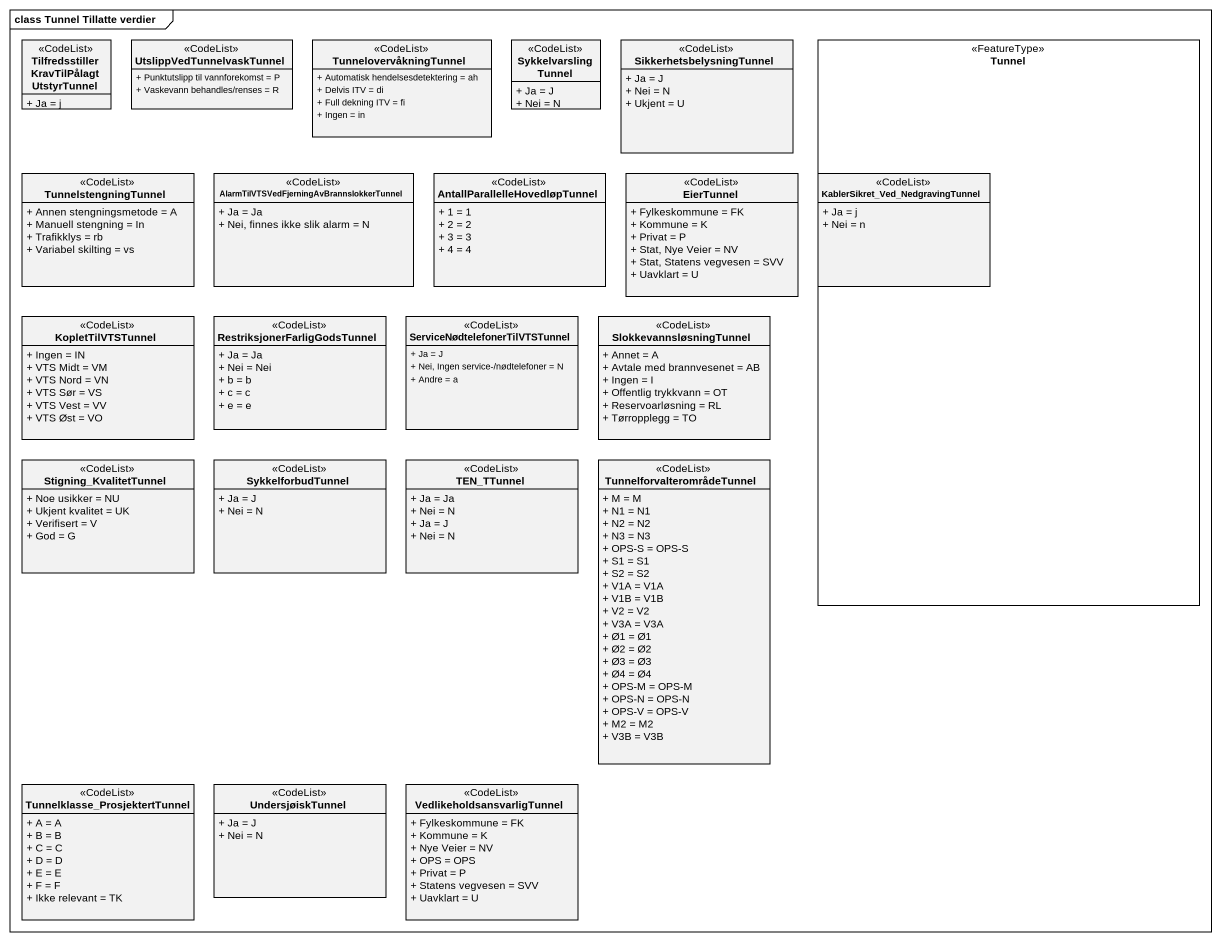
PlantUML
@startuml
mainframe class Tunnel Tillatte verdier
hide circle
hide empty members
skinparam classAttributeIconSize 0
class "TilfredsstillerKravTilPålagtUtstyrTunnel" as TilfredsstillerKravTilPålagt <<CodeList>> {
  + Ja = j
}
class UtslippVedTunnelvaskTunnel <<CodeList>> {
  + Punktutslipp til vannforekomst = P
  + Vaskevann behandles/renses = R
}
class TunnelovervåkningTunnel <<CodeList>> {
  + Automatisk hendelsesdetektering = ah
  + Delvis ITV = di
  + Full dekning ITV = fi
  + Ingen = in
}
class SykkelvarslingTunnel <<CodeList>> {
  + Ja = J
  + Nei = N
}
class SikkerhetsbelysningTunnel <<CodeList>> {
  + Ja = J
  + Nei = N
  + Ukjent = U
}
rectangle Tunnel <<FeatureType>> {
  class "KablerSikret_Ved_NedgravingTunnel" as KablerSikret_Ved <<CodeList>> {
    + Ja = j
    + Nei = n
  }
}
class TunnelstengningTunnel <<CodeList>> {
  + Annen stengningsmetode = A
  + Manuell stengning = In
  + Trafikklys = rb
  + Variabel skilting = vs
}
class "AlarmTilVTSVedFjerningAvBrannslokkerTunnel" as AlarmTilVTSVedFjerningAvBran <<CodeList>> {
  + Ja = Ja
  + Nei, finnes ikke slik alarm = N
}
class "AntallParallelleHovedløpTunnel" as AntallParallelleHovedløpTunn <<CodeList>> {
  + 1 = 1
  + 2 = 2
  + 3 = 3
  + 4 = 4
}
class EierTunnel <<CodeList>> {
  + Fylkeskommune = FK
  + Kommune = K
  + Privat = P
  + Stat, Nye Veier = NV
  + Stat, Statens vegvesen = SVV
  + Uavklart = U
}
class KopletTilVTSTunnel <<CodeList>> {
  + Ingen = IN
  + VTS Midt = VM
  + VTS Nord = VN
  + VTS Sør = VS
  + VTS Vest = VV
  + VTS Øst = VO
}
class "RestriksjonerFarligGodsTunnel" as RestriksjonerFarligGodsTunne <<CodeList>> {
  + Ja = Ja
  + Nei = Nei
  + b = b
  + c = c
  + e = e
}
class "ServiceNødtelefonerTilVTSTunnel" as ServiceNødtelefonerTilVTSTun <<CodeList>> {
  + Ja = J
  + Nei, Ingen service-/nødtelefoner = N
  + Andre = a
}
class SlokkevannsløsningTunnel <<CodeList>> {
  + Annet = A
  + Avtale med brannvesenet = AB
  + Ingen = I
  + Offentlig trykkvann = OT
  + Reservoarløsning = RL
  + Tørropplegg = TO
}
class Stigning_KvalitetTunnel <<CodeList>> {
  + Noe usikker = NU
  + Ukjent kvalitet = UK
  + Verifisert = V
  + God = G
}
class SykkelforbudTunnel <<CodeList>> {
  + Ja = J
  + Nei = N
}
class TEN_TTunnel <<CodeList>> {
  + Ja = Ja
  + Nei = N
  + Ja = J
  + Nei = N
}
class TunnelforvalterområdeTunnel <<CodeList>> {
  + M = M
  + N1 = N1
  + N2 = N2
  + N3 = N3
  + OPS-S = OPS-S
  + S1 = S1
  + S2 = S2
  + V1A = V1A
  + V1B = V1B
  + V2 = V2
  + V3A = V3A
  + Ø1 = Ø1
  + Ø2 = Ø2
  + Ø3 = Ø3
  + Ø4 = Ø4
  + OPS-M = OPS-M
  + OPS-N = OPS-N
  + OPS-V = OPS-V
  + M2 = M2
  + V3B = V3B
}
class "Tunnelklasse_ProsjektertTunnel" as Tunnelklasse <<CodeList>> {
  + A = A
  + B = B
  + C = C
  + D = D
  + E = E
  + F = F
  + Ikke relevant = TK
}
class UndersjøiskTunnel <<CodeList>> {
  + Ja = J
  + Nei = N
}
class VedlikeholdsansvarligTunnel <<CodeList>> {
  + Fylkeskommune = FK
  + Kommune = K
  + Nye Veier = NV
  + OPS = OPS
  + Privat = P
  + Statens vegvesen = SVV
  + Uavklart = U
}
@enduml
